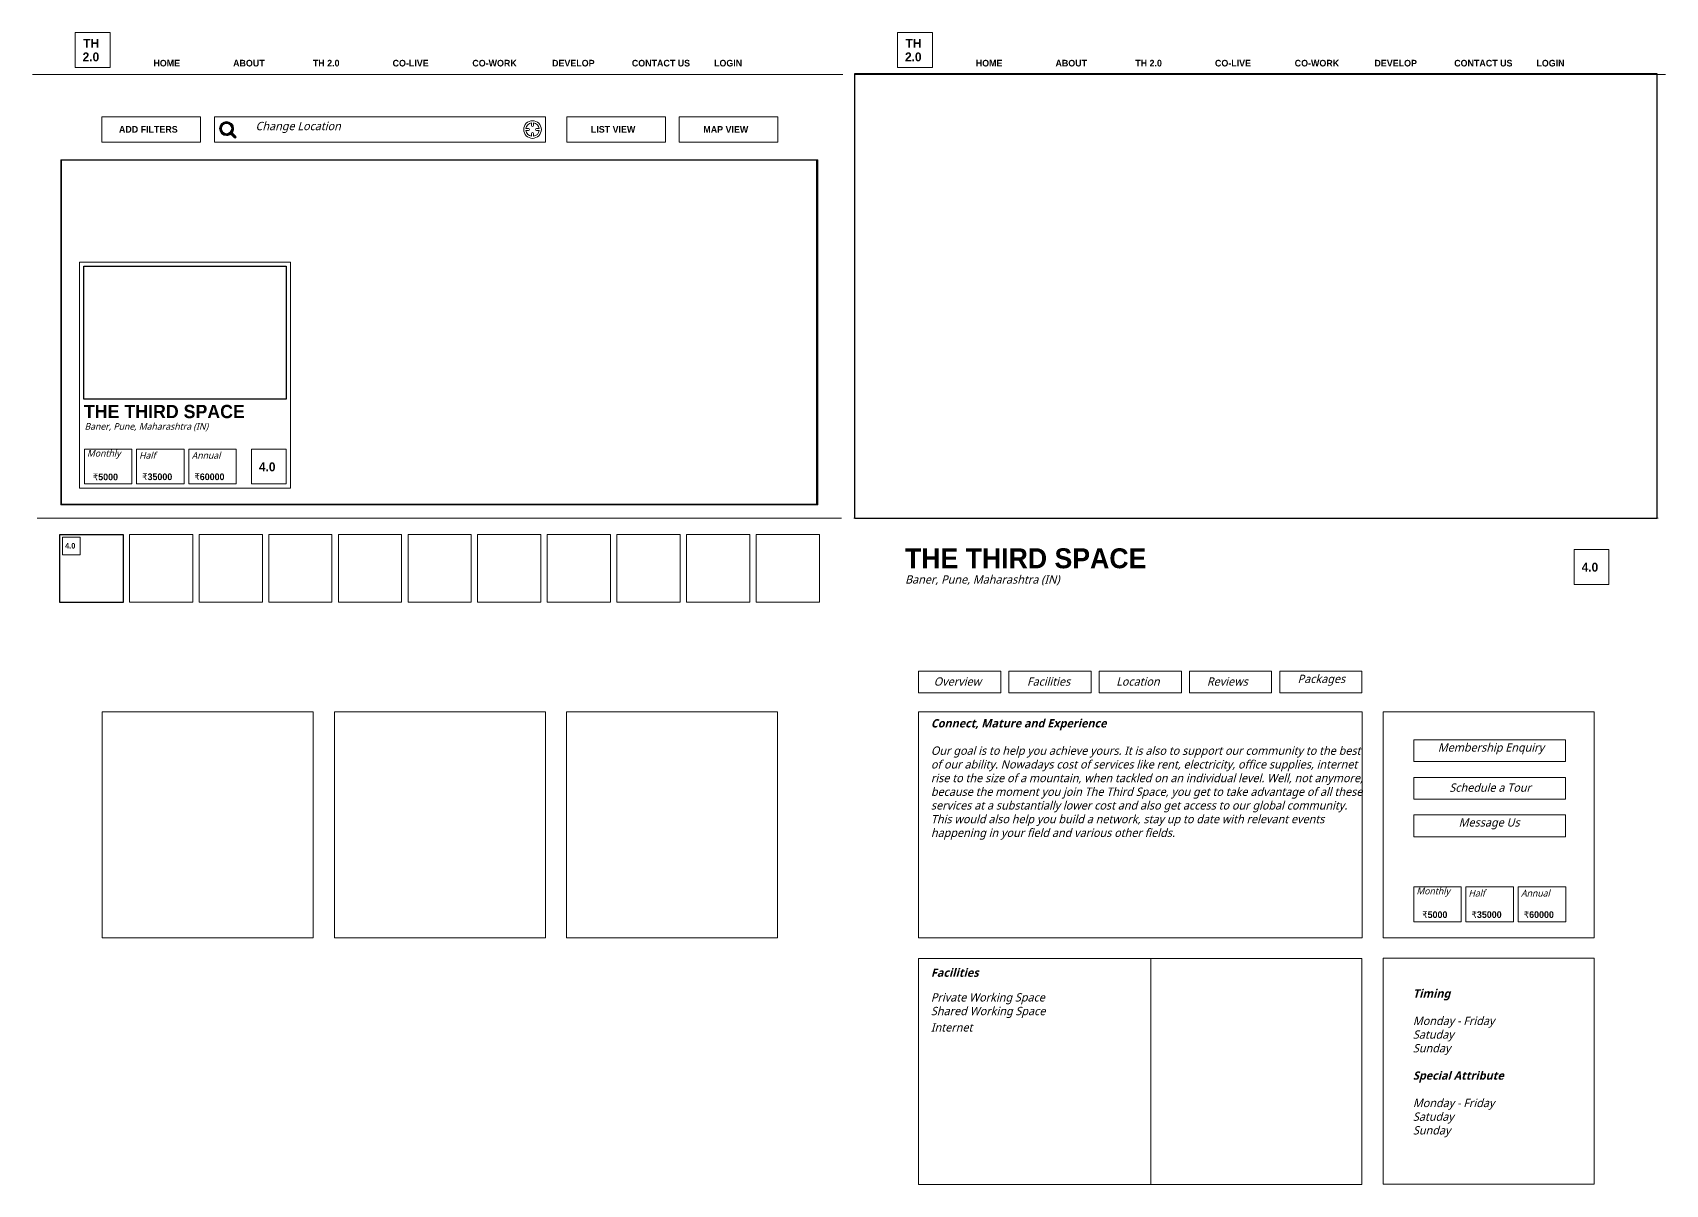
# Model space of a CAD drawing. Header units: inches. Extents: x -8 to 10100, y -1893 to 1161.
# Drawn here: x 2080 to 4168, y -312 to 1161 of the extents above; entities that cross this region are included whole.
import ezdxf

# ---------------------------------------------------------------- set-up
doc = ezdxf.new("R2010")
doc.units = ezdxf.units.IN
doc.header["$MEASUREMENT"] = 0
doc.layers.add('Layer 1', color=7, linetype='Continuous')
picture_1 = doc.add_image_def('image2.png', size_in_pixel=(603, 648))
picture_2 = doc.add_image_def('image4.png', size_in_pixel=(1171, 650))
picture_3 = doc.add_image_def('image5.png', size_in_pixel=(2300, 1274))
picture_4 = doc.add_image_def('image10.png', size_in_pixel=(985, 647))

# ---------------------------------------------------------------- blocks, each defined once
blk = doc.blocks.new('block 10')
at = {"layer": 'Layer 1', "color": 18, "lineweight": 9, "true_color": 0x010101}
blk.add_lwpolyline([(3083.838, 556.8426859329702), (2116.2382, 556.8426859329702), (2116.2382, 997.9638747893114), (3083.838, 997.9638747893114), (3083.838, 556.8426859329702)], dxfattribs=at)
blk = doc.blocks.new('block 9')
at = {"layer": 'Layer 1'}
blk.add_blockref('block 10', (0, 0), dxfattribs=at)
blk = doc.blocks.new('block 13')
at = {"layer": 'Layer 1', "color": 18, "lineweight": 9, "true_color": 0x010101}
blk.add_lwpolyline([(3779.4403, -311.6881000000003), (3509.725900000001, -311.6881000000003), (3509.725900000001, -22.77480000000014), (3779.4403, -22.77480000000014), (3779.4403, -311.6881000000003)], dxfattribs=at)
blk = doc.blocks.new('block 12')
at = {"layer": 'Layer 1'}
blk.add_blockref('block 13', (0, 0), dxfattribs=at)
blk = doc.blocks.new('block 15')
at = {"layer": 'Layer 1', "color": 18, "lineweight": 9, "true_color": 0x010101}
blk.add_lwpolyline([(3779.5108, -311.6881000000003), (3212.8215, -311.6881000000003), (3212.8215, -22.77480000000014), (3779.5108, -22.77480000000014), (3779.5108, -311.6881000000003)], dxfattribs=at)
blk = doc.blocks.new('block 14')
at = {"layer": 'Layer 1'}
blk.add_blockref('block 15', (0, 0), dxfattribs=at)
blk = doc.blocks.new('block 11')
at = {"layer": 'Layer 1'}
for name in ['block 14', 'block 12']:
    blk.add_blockref(name, (0, 0), dxfattribs=at)
blk = doc.blocks.new('block 85')
at = {"layer": 'Layer 1', "color": 18, "lineweight": 9, "true_color": 0x010101}
blk.add_lwpolyline([(2735.6487, 3.572280000000319), (2465.934300000001, 3.572280000000319), (2465.934300000001, 292.4855926111923), (2735.6487, 292.4855926111923), (2735.6487, 3.572280000000319)], dxfattribs=at)
blk = doc.blocks.new('block 84')
at = {"layer": 'Layer 1'}
blk.add_blockref('block 85', (0, 0), dxfattribs=at)
blk = doc.blocks.new('block 87')
at = {"layer": 'Layer 1', "color": 18, "lineweight": 9, "true_color": 0x010101}
blk.add_lwpolyline([(2438.7443, 3.572280000000319), (2169.0299, 3.572280000000319), (2169.0299, 292.4855926111923), (2438.7443, 292.4855926111923), (2438.7443, 3.572280000000319)], dxfattribs=at)
blk = doc.blocks.new('block 86')
at = {"layer": 'Layer 1'}
blk.add_blockref('block 87', (0, 0), dxfattribs=at)
blk = doc.blocks.new('block 89')
at = {"layer": 'Layer 1', "color": 18, "lineweight": 9, "true_color": 0x010101}
blk.add_lwpolyline([(3032.525900000001, 3.572280000000319), (2762.8115, 3.572280000000319), (2762.8115, 292.4855926111923), (3032.525900000001, 292.4855926111923), (3032.525900000001, 3.572280000000319)], dxfattribs=at)
blk = doc.blocks.new('block 88')
at = {"layer": 'Layer 1'}
blk.add_blockref('block 89', (0, 0), dxfattribs=at)
blk = doc.blocks.new('block 83')
at = {"layer": 'Layer 1'}
for name in ['block 86', 'block 84', 'block 88']:
    blk.add_blockref(name, (0, 0), dxfattribs=at)
blk = doc.blocks.new('block 99')
at = {"layer": 'Layer 1', "color": 18, "lineweight": 9, "true_color": 0x010101}
blk.add_lwpolyline([(3779.809499999999, 3.572280000000319), (3212.8514, 3.572280000000319), (3212.8514, 49.58579999999984), (3212.8514, 292.4855926111923), (3779.809499999999, 292.4855926111923), (3779.809499999999, 3.572280000000319)], dxfattribs=at)
blk = doc.blocks.new('block 98')
at = {"layer": 'Layer 1'}
blk.add_blockref('block 99', (0, 0), dxfattribs=at)
blk = doc.blocks.new('block 101')
at = {"layer": 'Layer 1', "color": 18, "lineweight": 9, "true_color": 0x010101}
blk.add_lwpolyline([(4076.6867, 3.572280000000319), (3806.972300000001, 3.572280000000319), (3806.972300000001, 292.4855926111923), (4076.6867, 292.4855926111923), (4076.6867, 3.572280000000319)], dxfattribs=at)
blk = doc.blocks.new('block 100')
at = {"layer": 'Layer 1'}
blk.add_blockref('block 101', (0, 0), dxfattribs=at)
blk = doc.blocks.new('block 97')
at = {"layer": 'Layer 1'}
for name in ['block 98', 'block 100']:
    blk.add_blockref(name, (0, 0), dxfattribs=at)
blk = doc.blocks.new('block 105')
at = {"layer": 'Layer 1', "color": 18, "lineweight": 9, "true_color": 0x010101}
blk.add_lwpolyline([(2284.7539, 432.4062890764981), (2203.839599999999, 432.4062890764981), (2203.839599999999, 519.0802868869287), (2284.7539, 519.0802868869287), (2284.7539, 432.4062890764981)], dxfattribs=at)
blk = doc.blocks.new('block 104')
at = {"layer": 'Layer 1'}
blk.add_blockref('block 105', (0, 0), dxfattribs=at)
blk = doc.blocks.new('block 107')
at = {"layer": 'Layer 1', "color": 18, "lineweight": 9, "true_color": 0x010101}
blk.add_lwpolyline([(2195.6826, 432.4062890764981), (2114.7683, 432.4062890764981), (2114.7683, 519.0802868869287), (2195.6826, 519.0802868869287), (2195.6826, 432.4062890764981)], dxfattribs=at)
blk = doc.blocks.new('block 106')
at = {"layer": 'Layer 1'}
blk.add_blockref('block 107', (0, 0), dxfattribs=at)
blk = doc.blocks.new('block 109')
at = {"layer": 'Layer 1', "color": 18, "lineweight": 9, "true_color": 0x010101}
blk.add_lwpolyline([(2373.8171, 432.4062890764981), (2292.9028, 432.4062890764981), (2292.9028, 519.0802868869287), (2373.8171, 519.0802868869287), (2373.8171, 432.4062890764981)], dxfattribs=at)
blk = doc.blocks.new('block 108')
at = {"layer": 'Layer 1'}
blk.add_blockref('block 109', (0, 0), dxfattribs=at)
blk = doc.blocks.new('block 103')
at = {"layer": 'Layer 1'}
for name in ['block 106', 'block 104', 'block 108']:
    blk.add_blockref(name, (0, 0), dxfattribs=at)
blk = doc.blocks.new('block 112')
at = {"layer": 'Layer 1', "color": 18, "lineweight": 9, "true_color": 0x010101}
blk.add_lwpolyline([(2551.902700000001, 432.4062890764981), (2470.9884, 432.4062890764981), (2470.9884, 519.0802868869287), (2551.902700000001, 519.0802868869287), (2551.902700000001, 432.4062890764981)], dxfattribs=at)
blk = doc.blocks.new('block 111')
at = {"layer": 'Layer 1'}
blk.add_blockref('block 112', (0, 0), dxfattribs=at)
blk = doc.blocks.new('block 114')
at = {"layer": 'Layer 1', "color": 18, "lineweight": 9, "true_color": 0x010101}
blk.add_lwpolyline([(2462.831399999999, 432.4062890764981), (2381.917100000001, 432.4062890764981), (2381.917100000001, 519.0802868869287), (2462.831399999999, 519.0802868869287), (2462.831399999999, 432.4062890764981)], dxfattribs=at)
blk = doc.blocks.new('block 113')
at = {"layer": 'Layer 1'}
blk.add_blockref('block 114', (0, 0), dxfattribs=at)
blk = doc.blocks.new('block 116')
at = {"layer": 'Layer 1', "color": 18, "lineweight": 9, "true_color": 0x010101}
blk.add_lwpolyline([(2640.965899999999, 432.4062890764981), (2560.0515, 432.4062890764981), (2560.0515, 519.0802868869287), (2640.965899999999, 519.0802868869287), (2640.965899999999, 432.4062890764981)], dxfattribs=at)
blk = doc.blocks.new('block 115')
at = {"layer": 'Layer 1'}
blk.add_blockref('block 116', (0, 0), dxfattribs=at)
blk = doc.blocks.new('block 110')
at = {"layer": 'Layer 1'}
for name in ['block 113', 'block 111', 'block 115']:
    blk.add_blockref(name, (0, 0), dxfattribs=at)
blk = doc.blocks.new('block 119')
at = {"layer": 'Layer 1', "color": 18, "lineweight": 9, "true_color": 0x010101}
blk.add_lwpolyline([(2819.0515, 432.4062890764981), (2738.137200000001, 432.4062890764981), (2738.137200000001, 519.0802868869287), (2819.0515, 519.0802868869287), (2819.0515, 432.4062890764981)], dxfattribs=at)
blk = doc.blocks.new('block 118')
at = {"layer": 'Layer 1'}
blk.add_blockref('block 119', (0, 0), dxfattribs=at)
blk = doc.blocks.new('block 121')
at = {"layer": 'Layer 1', "color": 18, "lineweight": 9, "true_color": 0x010101}
blk.add_lwpolyline([(2729.9802, 432.4062890764981), (2649.0658, 432.4062890764981), (2649.0658, 519.0802868869287), (2729.9802, 519.0802868869287), (2729.9802, 432.4062890764981)], dxfattribs=at)
blk = doc.blocks.new('block 120')
at = {"layer": 'Layer 1'}
blk.add_blockref('block 121', (0, 0), dxfattribs=at)
blk = doc.blocks.new('block 123')
at = {"layer": 'Layer 1', "color": 18, "lineweight": 9, "true_color": 0x010101}
blk.add_lwpolyline([(2908.114600000001, 432.4062890764981), (2827.2003, 432.4062890764981), (2827.2003, 519.0802868869287), (2908.114600000001, 519.0802868869287), (2908.114600000001, 432.4062890764981)], dxfattribs=at)
blk = doc.blocks.new('block 122')
at = {"layer": 'Layer 1'}
blk.add_blockref('block 123', (0, 0), dxfattribs=at)
blk = doc.blocks.new('block 117')
at = {"layer": 'Layer 1'}
for name in ['block 120', 'block 118', 'block 122']:
    blk.add_blockref(name, (0, 0), dxfattribs=at)
blk = doc.blocks.new('block 126')
at = {"layer": 'Layer 1', "color": 18, "lineweight": 9, "true_color": 0x010101}
blk.add_lwpolyline([(3086.3089, 432.4062890764981), (3005.3945, 432.4062890764981), (3005.3945, 519.0802868869287), (3086.3089, 519.0802868869287), (3086.3089, 432.4062890764981)], dxfattribs=at)
blk = doc.blocks.new('block 125')
at = {"layer": 'Layer 1'}
blk.add_blockref('block 126', (0, 0), dxfattribs=at)
blk = doc.blocks.new('block 128')
at = {"layer": 'Layer 1', "color": 18, "lineweight": 9, "true_color": 0x010101}
blk.add_lwpolyline([(2997.237499999999, 432.4062890764981), (2916.323200000001, 432.4062890764981), (2916.323200000001, 519.0802868869287), (2997.237499999999, 519.0802868869287), (2997.237499999999, 432.4062890764981)], dxfattribs=at)
blk = doc.blocks.new('block 127')
at = {"layer": 'Layer 1'}
blk.add_blockref('block 128', (0, 0), dxfattribs=at)
blk = doc.blocks.new('block 124')
at = {"layer": 'Layer 1'}
for name in ['block 127', 'block 125']:
    blk.add_blockref(name, (0, 0), dxfattribs=at)
blk = doc.blocks.new('block 102')
at = {"layer": 'Layer 1'}
for name in ['block 103', 'block 110', 'block 117', 'block 124']:
    blk.add_blockref(name, (0, 0), dxfattribs=at)
blk = doc.blocks.new('block 131')
at = {"layer": 'Layer 1', "color": 18, "lineweight": 9, "true_color": 0x010101}
blk.add_lwpolyline([(2409.762500000001, 578.268), (2140.0481, 578.268), (2140.0481, 867.1812780931577), (2409.762500000001, 867.1812780931577), (2409.762500000001, 578.268)], dxfattribs=at)
blk = doc.blocks.new('block 130')
at = {"layer": 'Layer 1'}
blk.add_blockref('block 131', (0, 0), dxfattribs=at)
blk = doc.blocks.new('block 129')
at = {"layer": 'Layer 1'}
blk.add_blockref('block 130', (0, 0), dxfattribs=at)
blk = doc.blocks.new('block 157')
at = {"layer": 'Layer 1', "color": 18, "lineweight": 9, "true_color": 0x010101}
blk.add_lwpolyline([(2179.165300000001, 1116.0225), (2134.6075, 1116.0225), (2134.6075, 1160.5802), (2179.165300000001, 1160.5802), (2179.165300000001, 1116.0225)], dxfattribs=at)
at = {"layer": 'Layer 1', "color": 253, "true_color": 0xb2b1b1, "char_height": 11.35456377410889, "attachment_point": 7}
for s, insert in [('\\fnevis|b1|i0|c0|p34;\\W1;TH ', (2144.857421875, 1141.2607421875)), ('\\fnevis|b1|i0|c0|p34;\\W1;2.0', (2144.119140625, 1123.76513671875))]:
    blk.add_mtext(s, dxfattribs=dict(at, insert=insert))
blk = doc.blocks.new('block 158')
at = {"layer": 'Layer 1', "color": 18, "lineweight": 9, "true_color": 0x010101}
blk.add_lwpolyline([(3230.5818, 1116.0225), (3186.023999999999, 1116.0225), (3186.023999999999, 1160.5802), (3230.5818, 1160.5802), (3230.5818, 1116.0225)], dxfattribs=at)
at = {"layer": 'Layer 1', "color": 253, "true_color": 0xb2b1b1, "char_height": 11.35456377410889, "attachment_point": 7}
for s, insert in [('\\fnevis|b1|i0|c0|p34;\\W1;TH ', (3196.27392578125, 1141.2607421875)), ('\\fnevis|b1|i0|c0|p34;\\W1;2.0', (3195.53564453125, 1123.76513671875))]:
    blk.add_mtext(s, dxfattribs=dict(at, insert=insert))
blk = doc.blocks.new('block 161')
at = {"layer": 'Layer 1', "color": 18, "lineweight": 18, "true_color": 0x010101}
blk.add_lwpolyline([(2735.7359, 1020.6627), (2312.8146, 1020.6627), (2312.8146, 1052.8638), (2735.7359, 1052.8638), (2735.7359, 1020.6627)], dxfattribs=at)
at = {"layer": 'Layer 1', "color": 8, "true_color": 0x808080, "insert": (2365.15625, 1032.330322265625), "char_height": 10.62, "attachment_point": 7}
blk.add_mtext('\\fRoboto Light|b0|i1|c0|p34;\\W1;Change Location', dxfattribs=at)
blk = doc.blocks.new('block 162')
at = {"layer": 'Layer 1', "color": 18, "lineweight": 9, "true_color": 0x010101}
blk.add_lwpolyline([(4095.417600000001, 455.3310884973689), (4050.8598, 455.3310884973689), (4050.8598, 499.8887873717467), (4095.417600000001, 499.8887873717467), (4095.417600000001, 455.3310884973689)], dxfattribs=at)
at = {"layer": 'Layer 1', "color": 253, "true_color": 0xb2b1b1, "insert": (4060.59228515625, 471.4216003417969), "char_height": 11.35456377410889, "attachment_point": 7}
blk.add_mtext('\\fnevis|b1|i0|c0|p34;\\W1;4.0', dxfattribs=at)
blk = doc.blocks.new('block 165')
at = {"layer": 'Layer 1', "color": 18, "lineweight": 9, "true_color": 0x010101}
blk.add_lwpolyline([(2273.728999999999, 583.7203852539824), (2213.043300000001, 583.7203852539824), (2213.043300000001, 628.1961841304292), (2273.728999999999, 628.1961841304292), (2273.728999999999, 583.7203852539824)], dxfattribs=at)
blk = doc.blocks.new('block 164')
at = {"layer": 'Layer 1'}
blk.add_blockref('block 165', (0, 0), dxfattribs=at)
blk = doc.blocks.new('block 167')
at = {"layer": 'Layer 1', "color": 18, "lineweight": 9, "true_color": 0x010101}
blk.add_lwpolyline([(2206.9256, 583.7203852539824), (2146.239799999999, 583.7203852539824), (2146.239799999999, 628.1961841304292), (2206.9256, 628.1961841304292), (2206.9256, 583.7203852539824)], dxfattribs=at)
blk = doc.blocks.new('block 166')
at = {"layer": 'Layer 1'}
blk.add_blockref('block 167', (0, 0), dxfattribs=at)
blk = doc.blocks.new('block 169')
at = {"layer": 'Layer 1', "color": 18, "lineweight": 9, "true_color": 0x010101}
blk.add_lwpolyline([(2340.526400000001, 583.7203852539824), (2279.840700000001, 583.7203852539824), (2279.840700000001, 628.1961841304292), (2340.526400000001, 628.1961841304292), (2340.526400000001, 583.7203852539824)], dxfattribs=at)
blk = doc.blocks.new('block 168')
at = {"layer": 'Layer 1'}
blk.add_blockref('block 169', (0, 0), dxfattribs=at)
blk = doc.blocks.new('block 163')
at = {"layer": 'Layer 1'}
for name in ['block 166', 'block 164', 'block 168']:
    blk.add_blockref(name, (0, 0), dxfattribs=at)
blk = doc.blocks.new('block 170')
at = {"layer": 'Layer 1', "color": 18, "lineweight": 9, "true_color": 0x010101}
blk.add_lwpolyline([(2404.314699999999, 583.6070852568446), (2359.7569, 583.6070852568446), (2359.7569, 628.1647841312224), (2404.314699999999, 628.1647841312224), (2404.314699999999, 583.6070852568446)], dxfattribs=at)
at = {"layer": 'Layer 1', "color": 253, "true_color": 0xb2b1b1, "insert": (2369.489501953125, 599.6976318359375), "char_height": 11.35456377410889, "attachment_point": 7}
blk.add_mtext('\\fnevis|b1|i0|c0|p34;\\W1;4.0', dxfattribs=at)
blk = doc.blocks.new('block 174')
at = {"layer": 'Layer 1', "color": 18, "lineweight": 9, "true_color": 0x010101}
blk.add_lwpolyline([(3973.3606, 24.0646999999999), (3912.6749, 24.0646999999999), (3912.6749, 68.54050000000007), (3973.3606, 68.54050000000007), (3973.3606, 24.0646999999999)], dxfattribs=at)
blk = doc.blocks.new('block 173')
at = {"layer": 'Layer 1'}
blk.add_blockref('block 174', (0, 0), dxfattribs=at)
blk = doc.blocks.new('block 176')
at = {"layer": 'Layer 1', "color": 18, "lineweight": 9, "true_color": 0x010101}
blk.add_lwpolyline([(3906.5571, 24.0646999999999), (3845.8714, 24.0646999999999), (3845.8714, 68.54050000000007), (3906.5571, 68.54050000000007), (3906.5571, 24.0646999999999)], dxfattribs=at)
blk = doc.blocks.new('block 175')
at = {"layer": 'Layer 1'}
blk.add_blockref('block 176', (0, 0), dxfattribs=at)
blk = doc.blocks.new('block 178')
at = {"layer": 'Layer 1', "color": 18, "lineweight": 9, "true_color": 0x010101}
blk.add_lwpolyline([(4040.157999999999, 24.0646999999999), (3979.4722, 24.0646999999999), (3979.4722, 68.54050000000007), (4040.157999999999, 68.54050000000007), (4040.157999999999, 24.0646999999999)], dxfattribs=at)
blk = doc.blocks.new('block 177')
at = {"layer": 'Layer 1'}
blk.add_blockref('block 178', (0, 0), dxfattribs=at)
blk = doc.blocks.new('block 172')
at = {"layer": 'Layer 1'}
for name in ['block 175', 'block 173', 'block 177']:
    blk.add_blockref(name, (0, 0), dxfattribs=at)
blk = doc.blocks.new('block 171')
at = {"layer": 'Layer 1'}
blk.add_blockref('block 172', (0, 0), dxfattribs=at)
at = {"layer": 'Layer 1', "color": 252, "true_color": 0x989898, "char_height": 8.495999999999999, "attachment_point": 7}
for s, insert in [('\\fRoboto Light|b0|i1|c0|p34;\\W1;Monthly', (3849.312866210938, 56.1551513671875)), ('\\fRoboto Light|b0|i1|c0|p34;\\W1;Half', (3915.937133789062, 56.1551513671875)), ('\\fRoboto Light|b0|i1|c0|p34;\\W1;Annual', (3983.213012695312, 56.1551513671875)), ('\\fMyriad Pro|b0|i0|c0|p34;\\W1;₹\\fnevis|b1|i0|c0|p34;5000', (3856.826171875, 28.63088989257812)), ('\\fMyriad Pro|b0|i0|c0|p34;\\W1;₹\\fnevis|b1|i0|c0|p34;35000', (3919.86083984375, 28.76784896850586)), ('\\fMyriad Pro|b0|i0|c0|p34;\\W1;₹\\fnevis|b1|i0|c0|p34;60000', (3986.64794921875, 28.76784896850586))]:
    blk.add_mtext(s, dxfattribs=dict(at, insert=insert))
blk = doc.blocks.new('block 182')
at = {"layer": 'Layer 1', "color": 18, "lineweight": 9, "true_color": 0x010101}
blk.add_lwpolyline([(3433.290300000001, 316.4902920047825), (3328.3609, 316.4902920047825), (3328.3609, 344.5082912969883), (3433.290300000001, 344.5082912969883), (3433.290300000001, 316.4902920047825)], dxfattribs=at)
blk = doc.blocks.new('block 181')
at = {"layer": 'Layer 1'}
blk.add_blockref('block 182', (0, 0), dxfattribs=at)
blk = doc.blocks.new('block 184')
at = {"layer": 'Layer 1', "color": 18, "lineweight": 9, "true_color": 0x010101}
blk.add_lwpolyline([(3317.7829, 316.4902920047825), (3212.853500000001, 316.4902920047825), (3212.853500000001, 344.5082912969883), (3317.7829, 344.5082912969883), (3317.7829, 316.4902920047825)], dxfattribs=at)
blk = doc.blocks.new('block 183')
at = {"layer": 'Layer 1'}
blk.add_blockref('block 184', (0, 0), dxfattribs=at)
blk = doc.blocks.new('block 186')
at = {"layer": 'Layer 1', "color": 18, "lineweight": 9, "true_color": 0x010101}
blk.add_lwpolyline([(3548.787200000001, 316.4902920047825), (3443.8577, 316.4902920047825), (3443.8577, 344.5082912969883), (3548.787200000001, 344.5082912969883), (3548.787200000001, 316.4902920047825)], dxfattribs=at)
blk = doc.blocks.new('block 185')
at = {"layer": 'Layer 1'}
blk.add_blockref('block 186', (0, 0), dxfattribs=at)
blk = doc.blocks.new('block 180')
at = {"layer": 'Layer 1'}
for name in ['block 183', 'block 181', 'block 185']:
    blk.add_blockref(name, (0, 0), dxfattribs=at)
blk = doc.blocks.new('block 189')
at = {"layer": 'Layer 1', "color": 18, "lineweight": 9, "true_color": 0x010101}
blk.add_lwpolyline([(3779.727999999999, 316.4902920047825), (3674.7986, 316.4902920047825), (3674.7986, 344.5082912969883), (3779.727999999999, 344.5082912969883), (3779.727999999999, 316.4902920047825)], dxfattribs=at)
blk = doc.blocks.new('block 188')
at = {"layer": 'Layer 1'}
blk.add_blockref('block 189', (0, 0), dxfattribs=at)
blk = doc.blocks.new('block 191')
at = {"layer": 'Layer 1', "color": 18, "lineweight": 9, "true_color": 0x010101}
blk.add_lwpolyline([(3664.220600000001, 316.4902920047825), (3559.2912, 316.4902920047825), (3559.2912, 344.5082912969883), (3664.220600000001, 344.5082912969883), (3664.220600000001, 316.4902920047825)], dxfattribs=at)
blk = doc.blocks.new('block 190')
at = {"layer": 'Layer 1'}
blk.add_blockref('block 191', (0, 0), dxfattribs=at)
blk = doc.blocks.new('block 187')
at = {"layer": 'Layer 1'}
for name in ['block 190', 'block 188']:
    blk.add_blockref(name, (0, 0), dxfattribs=at)
blk = doc.blocks.new('block 179')
at = {"layer": 'Layer 1'}
for name in ['block 180', 'block 187']:
    blk.add_blockref(name, (0, 0), dxfattribs=at)
blk = doc.blocks.new('block 310')
at = {"layer": 'Layer 1', "color": 18, "lineweight": 9, "true_color": 0x010101}
blk.add_lwpolyline([(4040.035209409511, 132.5762505770954), (3845.85187780852, 132.5762505770954), (3845.85187780852, 160.5942498693012), (4040.035209409511, 160.5942498693012), (4040.035209409511, 132.5762505770954)], dxfattribs=at)
blk = doc.blocks.new('block 309')
at = {"layer": 'Layer 1'}
blk.add_blockref('block 310', (0, 0), dxfattribs=at)
blk = doc.blocks.new('block 308')
at = {"layer": 'Layer 1'}
blk.add_blockref('block 309', (0, 0), dxfattribs=at)
blk = doc.blocks.new('block 313')
at = {"layer": 'Layer 1', "color": 18, "lineweight": 9, "true_color": 0x010101}
blk.add_lwpolyline([(4040.035209409511, 180.5942936676192), (3845.85187780852, 180.5942936676192), (3845.85187780852, 208.612292959825), (4040.035209409511, 208.612292959825), (4040.035209409511, 180.5942936676192)], dxfattribs=at)
blk = doc.blocks.new('block 312')
at = {"layer": 'Layer 1'}
blk.add_blockref('block 313', (0, 0), dxfattribs=at)
blk = doc.blocks.new('block 311')
at = {"layer": 'Layer 1'}
blk.add_blockref('block 312', (0, 0), dxfattribs=at)
blk = doc.blocks.new('block 316')
at = {"layer": 'Layer 1', "color": 18, "lineweight": 9, "true_color": 0x010101}
blk.add_lwpolyline([(4040.035209409511, 228.6666352912634), (3845.85187780852, 228.6666352912634), (3845.85187780852, 256.6846345834692), (4040.035209409511, 256.6846345834692), (4040.035209409511, 228.6666352912634)], dxfattribs=at)
blk = doc.blocks.new('block 315')
at = {"layer": 'Layer 1'}
blk.add_blockref('block 316', (0, 0), dxfattribs=at)
blk = doc.blocks.new('block 314')
at = {"layer": 'Layer 1'}
blk.add_blockref('block 315', (0, 0), dxfattribs=at)
blk = doc.blocks.new('block 318')
at = {"layer": 'Layer 1', "color": 18, "lineweight": 9, "true_color": 0x010101}
blk.add_lwpolyline([(4076.71324476102, -311.5718672069588), (3806.998844761019, -311.5718672069588), (3806.998844761019, -22.65855459576687), (4076.71324476102, -22.65855459576687), (4076.71324476102, -311.5718672069588)], dxfattribs=at)
blk = doc.blocks.new('block 317')
at = {"layer": 'Layer 1'}
blk.add_blockref('block 318', (0, 0), dxfattribs=at)
blk = doc.blocks.new('block 319')
at = {"layer": 'Layer 1', "color": 18, "lineweight": 9, "true_color": 0x010101}
blk.add_lwpolyline([(2140.76363322018, 493.2533607651612), (2118.484733220179, 493.2533607651612), (2118.484733220179, 515.5322102023501), (2140.76363322018, 515.5322102023501), (2140.76363322018, 493.2533607651612)], dxfattribs=at)
at = {"layer": 'Layer 1', "color": 253, "true_color": 0xb2b1b1, "insert": (2121.646007537842, 500.9335098266602), "char_height": 7.08, "attachment_point": 7}
blk.add_mtext('\\fnevis|b1|i0|c0|p34;\\W1;4.0', dxfattribs=at)

msp = doc.modelspace()

# ---------------------------------------------------------------- hatches: boundary and pattern name
at = {"layer": 'Layer 1', "true_color": 0x010101}
h = msp.add_hatch(color=18, dxfattribs=at)
h.dxf.hatch_style = 2
edge = h.paths.add_edge_path()
edge.add_spline(control_points=[(2340.0671, 1027.6855), (2340.0671, 1027.6855), (2335.213100000001, 1032.5395), (2335.213100000001, 1032.5395), (2336.3711, 1034.0545), (2337.0671, 1035.9385), (2337.0671, 1037.9875), (2337.0671, 1042.9495), (2333.0291, 1046.9875), (2328.0671, 1046.9875), (2323.105100000001, 1046.9875), (2319.0671, 1042.9495), (2319.0671, 1037.9875), (2319.0671, 1033.0255), (2323.105100000001, 1028.9875), (2328.0671, 1028.9875), (2330.116099999999, 1028.9875), (2332.0031, 1029.6835), (2333.515100000001, 1030.8415), (2333.515100000001, 1030.8415), (2338.3691, 1025.9875), (2338.3691, 1025.9875), (2338.837100000001, 1025.5195), (2339.596100000001, 1025.5195), (2340.0671, 1025.9875), (2340.5381, 1026.4585), (2340.5381, 1027.2175), (2340.0671, 1027.6855)], knot_values=[0, 0, 0, 0, 1, 1, 1, 2, 2, 2, 3, 3, 3, 4, 4, 4, 5, 5, 5, 6, 6, 6, 7, 7, 7, 8, 8, 8, 9, 9, 9, 9], degree=3, periodic=1)
edge = h.paths.add_edge_path()
edge.add_spline(control_points=[(2328.0671, 1031.3905), (2324.428100000001, 1031.3905), (2321.4671, 1034.3515), (2321.4671, 1037.9905), (2321.4671, 1041.6295), (2324.428100000001, 1044.5905), (2328.0671, 1044.5905), (2331.706099999999, 1044.5905), (2334.667100000001, 1041.6295), (2334.667100000001, 1037.9905), (2334.667100000001, 1034.3515), (2331.7091, 1031.3905), (2328.0671, 1031.3905)], knot_values=[0, 0, 0, 0, 1, 1, 1, 2, 2, 2, 3, 3, 3, 4, 4, 4, 4], degree=3, periodic=1)

# ---------------------------------------------------------------- linework, layer by layer
at = {"layer": 'Layer 1', "color": 18, "lineweight": 5, "true_color": 0x010101}
for points in [[(2080.165300000001, 1106.936400000001), (3116.165300000001, 1106.936400000001)], [(3131.581700000001, 1106.936400000001), (4167.5818, 1106.936400000001)]]:
    msp.add_lwpolyline(points, dxfattribs=at)
at = {"layer": 'Layer 1', "color": 18, "lineweight": 18, "true_color": 0x010101}
for points in [[(2294.949500000001, 1020.7033), (2168.797500000001, 1020.7033), (2168.797500000001, 1052.9044), (2294.949500000001, 1052.9044), (2294.949500000001, 1020.7033)], [(2889.138300000001, 1020.7033), (2762.9863, 1020.7033), (2762.9863, 1052.9044), (2889.138300000001, 1052.9044), (2889.138300000001, 1020.7033)], [(3032.975200000001, 1020.7033), (2906.8231, 1020.7033), (2906.8231, 1052.9044), (3032.975200000001, 1052.9044), (3032.975200000001, 1020.7033)], [(2085.920900000001, 539.8176863630579), (3114.245200000001, 539.8176863630579)], [(3130.226500000001, 539.8176863630579), (4158.550800000001, 539.8176863630579)]]:
    msp.add_lwpolyline(points, dxfattribs=at)
at = {"layer": 'Layer 1', "lineweight": 0}
for points, knots in [([(2340.0671, 1027.6855), (2340.0671, 1027.6855), (2335.213100000001, 1032.5395), (2335.213100000001, 1032.5395), (2336.3711, 1034.0545), (2337.0671, 1035.9385), (2337.0671, 1037.9875), (2337.0671, 1042.9495), (2333.0291, 1046.9875), (2328.0671, 1046.9875), (2323.105100000001, 1046.9875), (2319.0671, 1042.9495), (2319.0671, 1037.9875), (2319.0671, 1033.0255), (2323.105100000001, 1028.9875), (2328.0671, 1028.9875), (2330.116099999999, 1028.9875), (2332.0031, 1029.6835), (2333.515100000001, 1030.8415), (2333.515100000001, 1030.8415), (2338.3691, 1025.9875), (2338.3691, 1025.9875), (2338.837100000001, 1025.5195), (2339.596100000001, 1025.5195), (2340.0671, 1025.9875), (2340.5381, 1026.4585), (2340.5381, 1027.2175), (2340.0671, 1027.6855)], [0, 0, 0, 0, 1, 1, 1, 2, 2, 2, 3, 3, 3, 4, 4, 4, 5, 5, 5, 6, 6, 6, 7, 7, 7, 8, 8, 8, 9, 9, 9, 9]), ([(2328.0671, 1031.3905), (2324.428100000001, 1031.3905), (2321.4671, 1034.3515), (2321.4671, 1037.9905), (2321.4671, 1041.6295), (2324.428100000001, 1044.5905), (2328.0671, 1044.5905), (2331.706099999999, 1044.5905), (2334.667100000001, 1041.6295), (2334.667100000001, 1037.9905), (2334.667100000001, 1034.3515), (2331.7091, 1031.3905), (2328.0671, 1031.3905)], [0, 0, 0, 0, 1, 1, 1, 2, 2, 2, 3, 3, 3, 4, 4, 4, 4])]:
    msp.add_open_spline(points, degree=3, knots=knots, dxfattribs=at)
at = {"layer": 'Layer 1', "color": 250, "lineweight": 18, "true_color": 0x231f20}
for points, knots in [([(2719.274300000001, 1025.4831), (2713.0743, 1025.4831), (2708.024300000001, 1030.533100000001), (2708.024300000001, 1036.7331), (2708.024300000001, 1042.9331), (2713.0743, 1047.9831), (2719.274300000001, 1047.9831), (2725.4743, 1047.9831), (2730.524300000001, 1042.9581), (2730.524300000001, 1036.7331), (2730.524300000001, 1030.5081), (2725.4743, 1025.4831), (2719.274300000001, 1025.4831)], [0, 0, 0, 0, 1, 1, 1, 2, 2, 2, 3, 3, 3, 4, 4, 4, 4]), ([(2720.524300000001, 1045.3831), (2720.524300000001, 1045.3831), (2720.524300000001, 1041.7331), (2720.524300000001, 1041.7331), (2720.524300000001, 1041.033100000001), (2719.9743, 1040.4831), (2719.274300000001, 1040.4831), (2718.5743, 1040.4831), (2718.024300000001, 1041.033100000001), (2718.024300000001, 1041.7331), (2718.024300000001, 1041.7331), (2718.024300000001, 1045.3831), (2718.024300000001, 1045.3831), (2714.1993, 1044.8331), (2711.174300000001, 1041.8081), (2710.624299999999, 1037.9831), (2710.624299999999, 1037.9831), (2714.274300000001, 1037.9831), (2714.274300000001, 1037.9831), (2714.9743, 1037.9831), (2715.524300000001, 1037.4331), (2715.524300000001, 1036.7331), (2715.524300000001, 1036.033100000001), (2714.9743, 1035.4831), (2714.274300000001, 1035.4831), (2714.274300000001, 1035.4831), (2710.624299999999, 1035.4831), (2710.624299999999, 1035.4831), (2711.174300000001, 1031.658100000001), (2714.1993, 1028.6331), (2718.024300000001, 1028.0831), (2718.024300000001, 1028.0831), (2718.024300000001, 1031.7331), (2718.024300000001, 1031.7331), (2718.024300000001, 1032.4331), (2718.5743, 1032.9831), (2719.274300000001, 1032.9831), (2719.9743, 1032.9831), (2720.524300000001, 1032.4331), (2720.524300000001, 1031.7331), (2720.524300000001, 1031.7331), (2720.524300000001, 1028.0831), (2720.524300000001, 1028.0831), (2724.3493, 1028.6331), (2727.374299999999, 1031.658100000001), (2727.924300000001, 1035.4831), (2727.924300000001, 1035.4831), (2724.274300000001, 1035.4831), (2724.274300000001, 1035.4831), (2723.5743, 1035.4831), (2723.024300000001, 1036.033100000001), (2723.024300000001, 1036.7331), (2723.024300000001, 1037.4331), (2723.5743, 1037.9831), (2724.274300000001, 1037.9831), (2724.274300000001, 1037.9831), (2727.924300000001, 1037.9831), (2727.924300000001, 1037.9831), (2727.374299999999, 1041.8081), (2724.3493, 1044.8331), (2720.524300000001, 1045.3831)], [0, 0, 0, 0, 1, 1, 1, 2, 2, 2, 3, 3, 3, 4, 4, 4, 5, 5, 5, 6, 6, 6, 7, 7, 7, 8, 8, 8, 9, 9, 9, 10, 10, 10, 11, 11, 11, 12, 12, 12, 13, 13, 13, 14, 14, 14, 15, 15, 15, 16, 16, 16, 17, 17, 17, 18, 18, 18, 19, 19, 19, 20, 20, 20, 20])]:
    msp.add_open_spline(points, degree=3, knots=knots, dxfattribs=at)

# ---------------------------------------------------------------- block references
at = {"layer": 'Layer 1'}
for name in ['block 157', 'block 158', 'block 161', 'block 9', 'block 129', 'block 163', 'block 170', 'block 102', 'block 319', 'block 162', 'block 179', 'block 83', 'block 97', 'block 314', 'block 311', 'block 308', 'block 171', 'block 11', 'block 317']:
    msp.add_blockref(name, (0, 0), dxfattribs=at)

# ---------------------------------------------------------------- texts
at = {"layer": 'Layer 1', "color": 252, "true_color": 0x989898, "attachment_point": 7}
for s, insert, char_height in [('\\fnevis|b1|i0|c0|p34;\\W1;HOME^I^IABOUT^I^ITH 2.0^I^ICO-LIVE^I^ICO-WORK^I^IDEVELOP^I^ICONTACT US^I^ILOGIN ', (2234.500732421875, 1117.2294921875), 8.495999999999999), ('\\fnevis|b1|i0|c0|p34;\\W1;HOME^I^IABOUT^I^ITH 2.0^I^ICO-LIVE^I^ICO-WORK^I^IDEVELOP^I^ICONTACT US^I^ILOGIN ', (3285.9169921875, 1117.2294921875), 8.495999999999999), ('\\fnevis|b1|i0|c0|p34;\\W1;ADD FILTERS', (2190.495361328125, 1032.627563476562), 8.495999999999999), ('\\fnevis|b1|i0|c0|p34;\\W1;LIST VIEW', (2793.875, 1032.625122070312), 8.495999999999999), ('\\fnevis|b1|i0|c0|p34;\\W1;MAP VIEW', (2937.6572265625, 1032.625122070312), 8.495999999999999), ('\\fnevis|b1|i0|c0|p34;\\W1;THE THIRD SPACE', (2145.670166015625, 667.5473022460938), 16.992), ('\\fRoboto Light|b0|i1|c0|p34;\\W1;Monthly', (2149.681396484375, 615.8108825683594), 8.495999999999999), ('\\fRoboto Light|b0|i1|c0|p34;\\W1;Half', (2216.3056640625, 615.8108825683594), 8.495999999999999), ('\\fRoboto Light|b0|i1|c0|p34;\\W1;Annual', (2283.58154296875, 615.8108825683594), 8.495999999999999), ('\\fMyriad Pro|b0|i0|c0|p34;\\W1;₹\\fnevis|b1|i0|c0|p34;5000', (2157.194580078125, 588.28662109375), 8.495999999999999), ('\\fMyriad Pro|b0|i0|c0|p34;\\W1;₹\\fnevis|b1|i0|c0|p34;35000', (2220.229248046875, 588.423583984375), 8.495999999999999), ('\\fMyriad Pro|b0|i0|c0|p34;\\W1;₹\\fnevis|b1|i0|c0|p34;60000', (2287.016357421875, 588.423583984375), 8.495999999999999), ('\\fnevis|b1|i0|c0|p34;\\W1;THE THIRD SPACE', (3195.3818359375, 475.5234375), 25.488)]:
    msp.add_mtext(s, dxfattribs=dict(at, insert=insert, char_height=char_height))
at = {"layer": 'Layer 1', "color": 8, "true_color": 0x808284, "attachment_point": 7}
for s, insert, char_height in [('\\fRoboto Light|b0|i1|c0|p34;\\W1;Baner, Pune, Maharashtra (IN)', (2146.523193359375, 651.0642547607422), 8.495999999999999), ('\\fRoboto Light|b0|i1|c0|p34;\\W1;Baner, Pune, Maharashtra (IN)', (3195.584351539612, 453.8734550476074), 10.62), ('\\fRoboto Black|b0|i1|c0|p34;\\W1;Overview', (3232.236070632935, 325.6380157470703), 10.62), ('\\fRoboto Light|b0|i1|c0|p34;\\W1;Facilities', (3351.475662231445, 325.6380157470703), 10.62), ('\\fRoboto Light|b0|i1|c0|p34;\\W1;Location', (3465.502593994141, 325.6380157470703), 10.62), ('\\fRoboto Light|b0|i1|c0|p34;\\W1;Reviews', (3581.484252929688, 325.6380157470703), 10.62), ('\\fRoboto Light|b0|i1|c0|p34;\\W1;Packages', (3697.465911865234, 325.6380157470703), 10.62), ('\\fRoboto|b1|i1|c0|p34;\\W1;Connect, Mature and Experience', (3228.626428604126, 268.8189544677734), 10.62), ('\\fRoboto Light|b0|i1|c0|p34;\\W1;Membership Enquiry', (3876.770629882812, 237.9184875488281), 10.62), ('\\fRoboto Light|b0|i1|c0|p34;\\W1;of our ability. Nowadays cost of services like rent, electricity, office supplies, internet ', (3228.626428604126, 216.3326263427734), 10.62), ('\\fRoboto Light|b0|i1|c0|p34;\\W1;Our goal is to help you achieve yours. It is also to support our community to the best ', (3228.626428604126, 233.8282318115234), 10.62), ('\\fRoboto Light|b0|i1|c0|p34;\\W1;rise to the size of a mountain, when tackled on an individual level. Well, not anymore, ', (3228.626428604126, 198.8370208740234), 10.62), ('\\fRoboto Light|b0|i1|c0|p34;\\W1;because the moment you join The Third Space, you get to take advantage of all these ', (3228.626428604126, 181.3414154052734), 10.62), ('\\fRoboto Light|b0|i1|c0|p34;\\W1;Schedule a Tour', (3891.492309570312, 190.0271911621094), 10.62), ('\\fRoboto Light|b0|i1|c0|p34;\\W1;services at a substantially lower cost and also get access to our global community. ', (3228.626428604126, 163.8462982177734), 10.62), ('\\fRoboto Light|b0|i1|c0|p34;\\W1;This would also help you build a network, stay up to date with relevant events ', (3228.626428604126, 146.3506927490234), 10.62), ('\\fRoboto Light|b0|i1|c0|p34;\\W1;Message Us', (3903.345825195312, 142.1358947753906), 10.62), ('\\fRoboto Light|b0|i1|c0|p34;\\W1;happening in your field and various other fields.', (3228.626428604126, 128.8550872802734), 10.62), ('\\fRoboto|b1|i1|c0|p34;\\W1;Facilities', (3228.626428604126, -46.54693603515625), 10.62), ('\\fRoboto|b1|i1|c0|p34;\\W1;Timing', (3844.887084960938, -76.54693603515625), 10.62), ('\\fRoboto Light|b0|i1|c0|p34;\\W1;Private Working Space', (3228.626428604126, -81.53765869140625), 10.62), ('\\fRoboto Light|b0|i1|c0|p34;\\W1;Shared Working Space', (3228.626428604126, -99.03326416015625), 10.62), ('\\fRoboto Light|b0|i1|c0|p34;\\W1;Monday - Friday', (3844.887084960938, -111.5376586914062), 10.62), ('\\fRoboto Light|b0|i1|c0|p34;\\W1;Internet', (3228.626428604126, -116.5288696289062), 10.62), ('\\fRoboto Light|b0|i1|c0|p34;\\W1;Satuday', (3844.887084960938, -129.0332641601562), 10.62), ('\\fRoboto Light|b0|i1|c0|p34;\\W1;Sunday', (3844.887084960938, -146.5288696289062), 10.62), ('\\fRoboto|b1|i1|c0|p34;\\W1;Special Attribute', (3844.887084960938, -181.5195922851562), 10.62), ('\\fRoboto Light|b0|i1|c0|p34;\\W1;Monday - Friday', (3844.887084960938, -216.5108032226562), 10.62), ('\\fRoboto Light|b0|i1|c0|p34;\\W1;Satuday', (3844.887084960938, -234.0064086914062), 10.62), ('\\fRoboto Light|b0|i1|c0|p34;\\W1;Sunday', (3844.887084960938, -251.5015258789062), 10.62)]:
    msp.add_mtext(s, dxfattribs=dict(at, insert=insert, char_height=char_height))

# ---------------------------------------------------------------- pictures from other files: only their frames are drawn
at = {"layer": 'Layer 1'}
image = msp.add_image(picture_2, insert=(3131.2886, 539.3941999999998), size_in_units=(1025.37444, 569.166), dxfattribs=at)
image = msp.add_image(picture_3, insert=(2116.889800000001, 557.4936627893114), size_in_units=(965.2479000000001, 440.470212), dxfattribs=at)
image = msp.add_image(picture_4, insert=(2145.4848, 692.1933542201302), size_in_units=(258.75162, 169.96172399999998), dxfattribs=at)
image = msp.add_image(picture_1, insert=(2114.961854364621, 432.2618217768469), size_in_units=(80.77281640267692, 86.80063852227968), dxfattribs=at)

doc.saveas('drawing.dxf')
